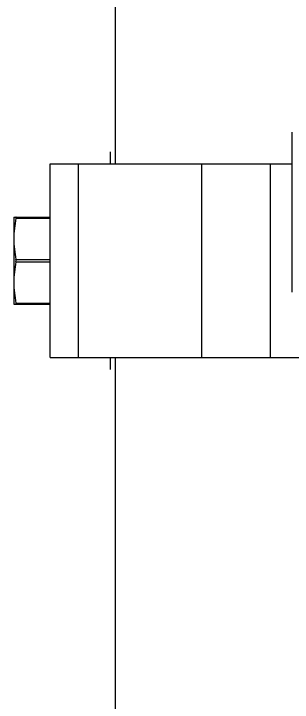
# Model space of a CAD drawing. Extents: x 1725261 to 1937680, y 860327 to 1571294.
# Drawn here: x 1855736 to 1856404, y 1250815 to 1252467 of the extents above; entities that cross this region are included whole.
import ezdxf

# ---------------------------------------------------------------- set-up
doc = ezdxf.new("R2010")
doc.units = 0
doc.header["$LTSCALE"] = 1000
doc.header["$MEASUREMENT"] = 0

msp = doc.modelspace()

# ---------------------------------------------------------------- linework, layer by layer
at = {"linetype": 'Continuous'}
for p, q in [((1855980, 1252106.7), (1855980, 1253665.3)), ((1856404, 1251798.9), (1856404, 1252182.2)), ((1855968.4, 1252106.7), (1855968.4, 1252135.7)), ((1855823.2, 1251642), (1855823.2, 1252106.7)), ((1855823.2, 1252106.7), (1856404, 1252106.7)), ((1855891.2, 1251642), (1855891.2, 1252106.7)), ((1856187.4, 1251642), (1856187.4, 1252106.7)), ((1856351.7, 1251642), (1856351.7, 1252106.7)), ((1855736.1, 1251978.9), (1855736.1, 1251769.8)), ((1855736.1, 1251978.9), (1855823.2, 1251978.9)), ((1855741.4, 1251976), (1855823.2, 1251976)), ((1855741.4, 1251877.3), (1855823.2, 1251877.3)), ((1855741.4, 1251871.5), (1855823.2, 1251871.5)), ((1855736.1, 1251769.8), (1855823.2, 1251769.8)), ((1855741.4, 1251772.7), (1855823.2, 1251772.7)), ((1855823.2, 1251642), (1857461, 1251642)), ((1855968.4, 1251613), (1855968.4, 1251642)), ((1855980, 1250741.8), (1855980, 1251642))]:
    msp.add_line(p, q, dxfattribs=at)
for points in [[(1855741.4, 1251976), (1855738.1, 1251959.8), (1855736.1, 1251943.2), (1855736.1, 1251926.6)], [(1855736.1, 1251926.6), (1855736.1, 1251910.1), (1855738.1, 1251893.5), (1855741.4, 1251877.3)], [(1855741.4, 1251871.5), (1855741.7, 1251873.4), (1855741.7, 1251875.4), (1855741.4, 1251877.3)], [(1855741.4, 1251871.5), (1855738.1, 1251855.2), (1855736.1, 1251838.6), (1855736.1, 1251822.1)], [(1855736.1, 1251822.1), (1855736.1, 1251805.5), (1855738.1, 1251788.9), (1855741.4, 1251772.7)]]:
    msp.add_open_spline(points, degree=3, dxfattribs=at)
for points, knots in [([(1855741.4, 1251976), (1855741.5, 1251976.7), (1855741.6, 1251977.4), (1855741.6, 1251978.9), (1855741.4, 1251978.9)], [0, 0, 0, 0, 0.722341, 1, 1, 1, 1]), ([(1855741.4, 1251769.8), (1855741.6, 1251769.8), (1855741.6, 1251771.3), (1855741.5, 1251772), (1855741.4, 1251772.7)], [0, 0, 0, 0, 0.27764, 1, 1, 1, 1])]:
    msp.add_open_spline(points, degree=3, knots=knots, dxfattribs=at)

doc.saveas('drawing.dxf')
